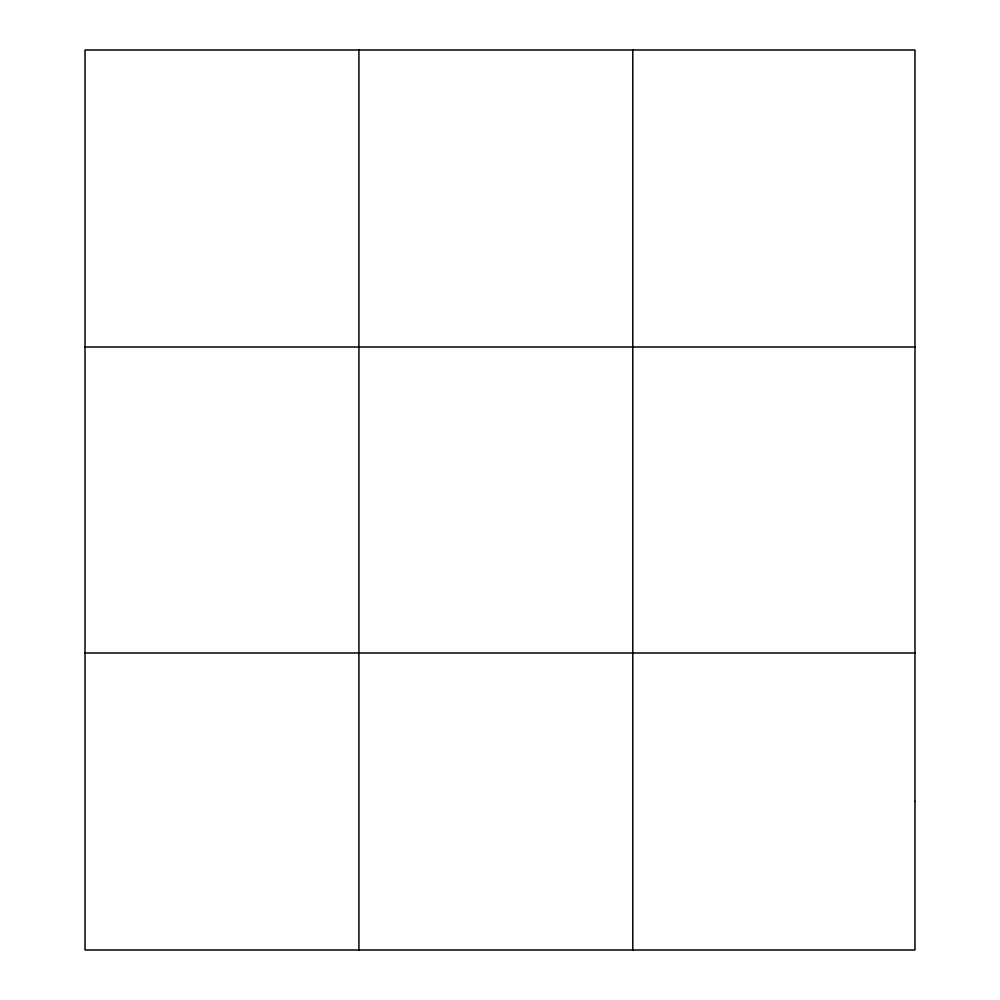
<?xml version="1.0" encoding="UTF-8"?>
<svg xmlns="http://www.w3.org/2000/svg" width="1000" height="1000" viewBox="0 0 1000 1000"><rect width="100%" height="100%" fill="white"/><g stroke="black" fill="none" stroke-linecap="round" stroke-linejoin="round"><path stroke-width="1.5" d="M358.913 50L358.913 950M632.788 50L632.788 950M85.025 347L914.975 347M85.025 653L914.975 653M914.975 801.5L914.975 950L85.025 950L85.025 50L914.975 50L914.975 801.5"/></g></svg>
